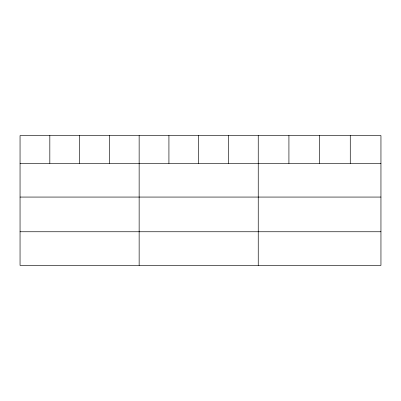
<?xml version="1.0" encoding="UTF-8"?>
<svg xmlns="http://www.w3.org/2000/svg" width="401" height="401" viewBox="0 0 401 401"><rect width="100%" height="100%" fill="white"/><g stroke="black" fill="none" stroke-linecap="round" stroke-linejoin="round"><path stroke-width="0.6" d="M380.95 197.066L380.95 135.578L20.05 135.578L20.05 265.422L380.95 265.422L380.95 197.066L20.05 197.066M20.05 163.397L380.95 163.397M20.05 231.753L380.95 231.753M350.273 135.578L350.273 163.397M319.597 135.578L319.597 163.397M288.92 135.578L288.92 163.397M258.244 135.578L258.244 265.422M228.47 135.578L228.47 163.397M198.695 135.578L198.695 163.397M168.921 135.578L168.921 163.397M139.147 135.578L139.147 265.422M109.373 135.578L109.373 163.397M79.599 135.578L79.599 163.397M49.824 135.578L49.824 163.397"/></g></svg>
